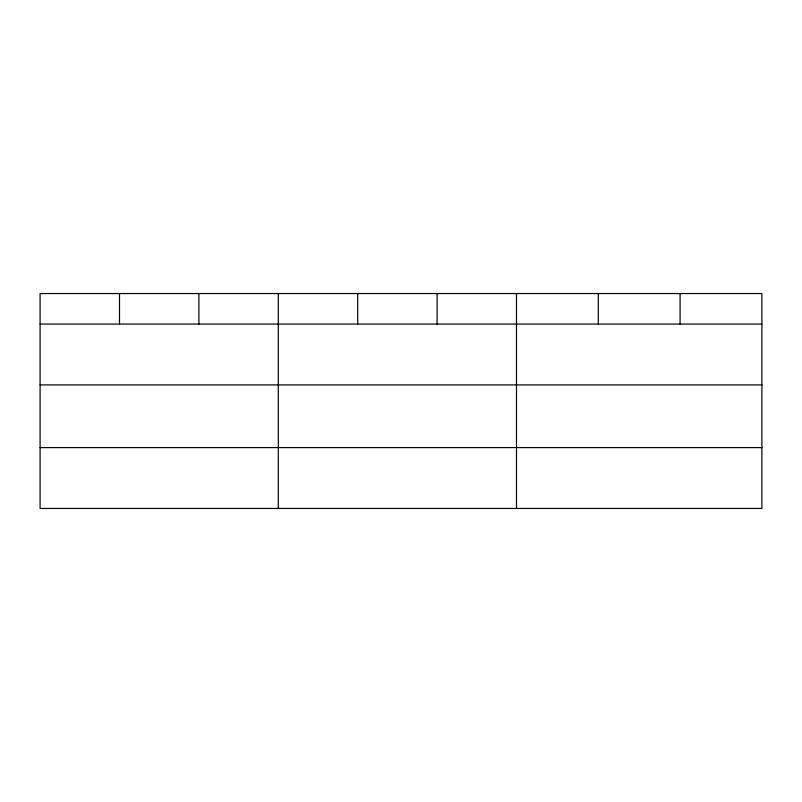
<?xml version="1.0" encoding="UTF-8"?>
<svg xmlns="http://www.w3.org/2000/svg" width="802" height="802" viewBox="0 0 802 802"><rect width="100%" height="100%" fill="white"/><g stroke="black" fill="none" stroke-linecap="round" stroke-linejoin="round"><path stroke-width="1.2" d="M761.9 384.91L761.9 293.552L40.1 293.552L40.1 508.448L761.9 508.448L761.9 384.91L40.1 384.91M40.1 324.058L761.9 324.058M40.1 447.596L761.9 447.596M680.096 293.552L680.096 324.058M598.292 293.552L598.292 324.058M516.488 293.552L516.488 508.448M437.09 293.552L437.09 324.058M357.692 293.552L357.692 324.058M278.294 293.552L278.294 508.448M198.896 293.552L198.896 324.058M119.498 293.552L119.498 324.058"/></g></svg>
